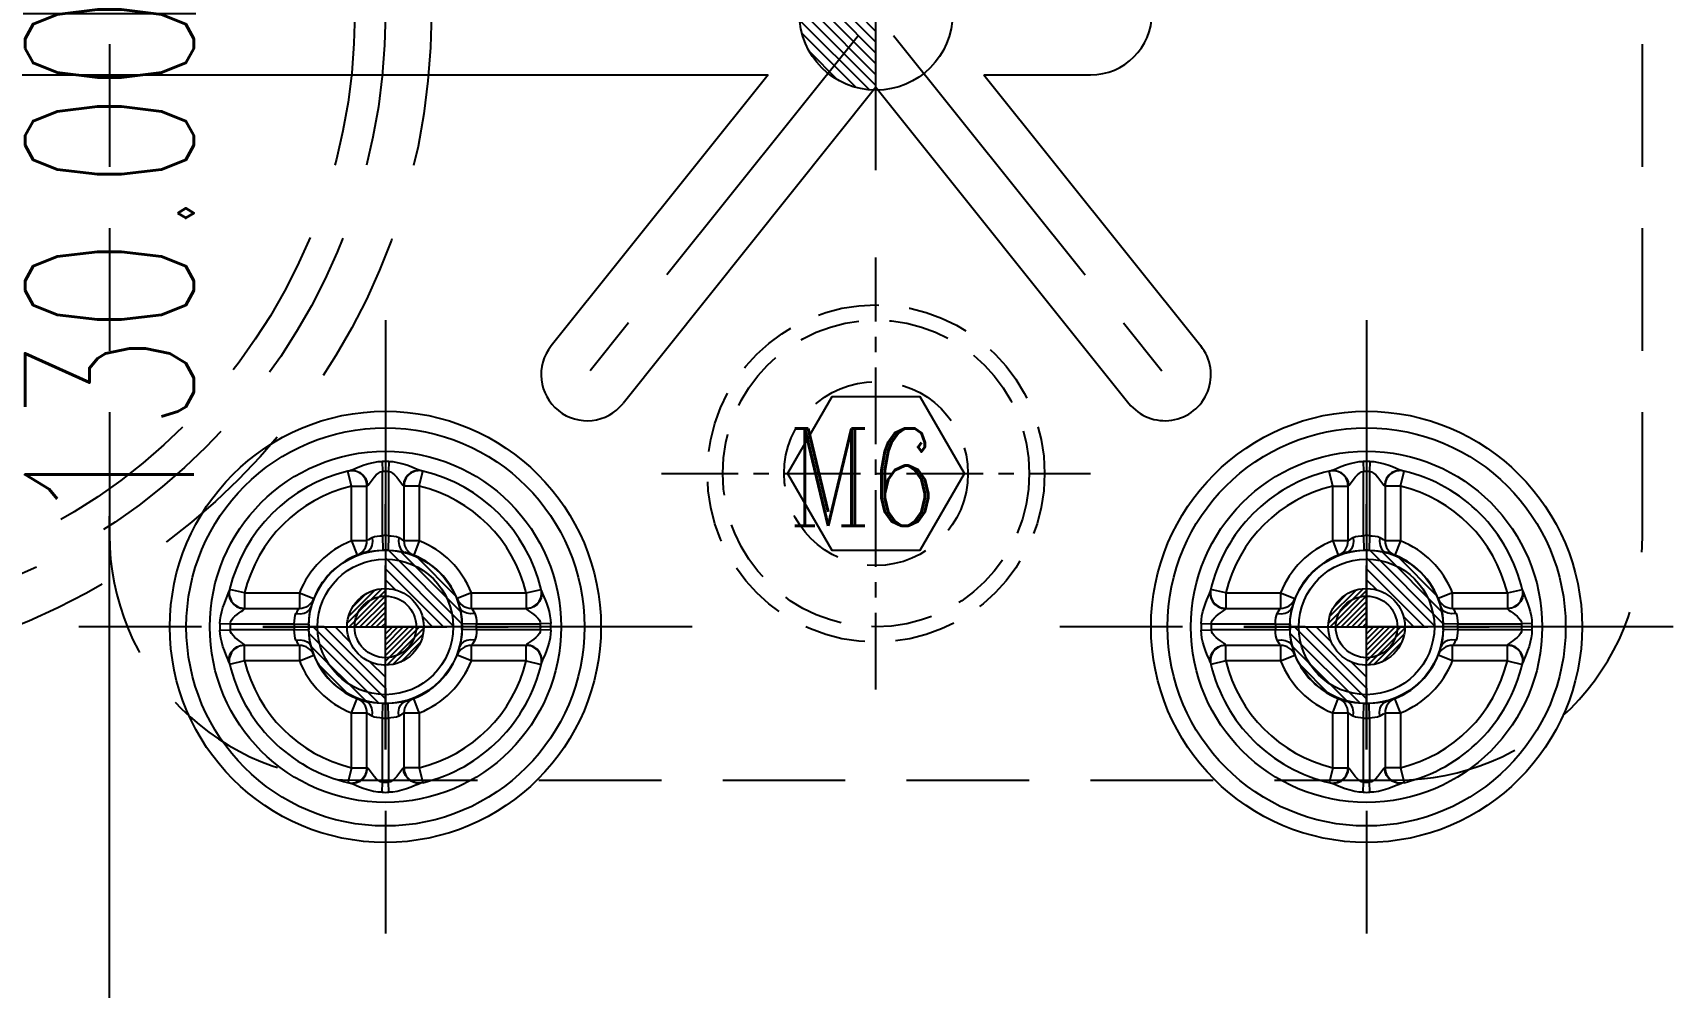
# Model space of a CAD drawing. Header units: millimetres. Extents: x 35888 to 37096, y -21952 to -21097.
# Drawn here: x 36504.4 to 36557.9, y -21449.6 to -21418.5 of the extents above; entities that cross this region are included whole.
import ezdxf

# ---------------------------------------------------------------- set-up
doc = ezdxf.new("R2010")
doc.units = ezdxf.units.MM
doc.header["$LTSCALE"] = 8
for name, pattern in [('CENTER', [2, 1.25, -0.25, 0.25, -0.25]), ('CENTER2', [1.125, 0.75, -0.125, 0.125, -0.125]), ('HIDDEN', [0.375, 0.25, -0.125])]:
    doc.linetypes.add(name, pattern=pattern)
doc.layers.get('DEFPOINTS').update_dxf_attribs({"color": 6})
for name, color, linetype in [('Cav-cor', 30, 'Continuous'), ('DEFAULT_1', 7, 'CENTER'), ('PIN', 5, 'Continuous'), ('Ru', 8, 'Continuous'), ('SCREW', 52, 'HIDDEN'), ('SP', 3, 'Continuous'), ('壓塊', 157, 'Continuous')]:
    doc.layers.add(name, color=color, linetype=linetype)
doc.layers.add('dim', color=3, linetype='Continuous', lineweight=15)
doc.styles.add('ROMANC', font='RomanC.ttf', dxfattribs={"width": 0.8, "height": 7})
doc.styles.get("Standard").update_dxf_attribs({"font": 'txt.shx', "width": 0.67, "bigfont": 'chineset.shx'})
doc.dimstyles.new('ISO-25', dxfattribs={"dimtxt": 5.5, "dimasz": 4, "dimexe": 0.3, "dimexo": 0.3, "dimtad": 0, "dimzin": 1, "dimdsep": 46, "dimtxsty": 'Standard', "dimcen": 0, "dimclrd": 3, "dimclre": 3, "dimclrt": 7, "dimazin": 0, "dimtfac": 1, "dimtofl": 0, "dimtmove": 0, "dimatfit": 0, "dimfxl": 0, "dimarcsym": 0})

# ---------------------------------------------------------------- blocks, each defined once
blk = doc.blocks.new('20140410.082121')
at = {"layer": 'SCREW', "color": 137, "linetype": 'CENTER', "ltscale": 0.25}
for p, q in [((0, -7.042), (0, 7.042)), ((-7, 0), (7, 0))]:
    blk.add_line(p, q, dxfattribs=at)
at = {"layer": 'SCREW', "color": 137, "linetype": 'Continuous'}
blk.add_lwpolyline([(-1.443, 2.5), (-2.887, 0), (-1.443, -2.5), (1.443, -2.5), (2.887, 0), (1.443, 2.5)], close=True, dxfattribs=at)
at = {"layer": 'SCREW', "color": 137}
for radius in [5.5, 5, 3]:
    blk.add_circle((0, 0), radius, dxfattribs=at)
at = {"layer": 'dim', "style": 'ROMANC', "width": 0.8}
blk.add_text('M6', height=3.1716, dxfattribs=at).set_placement((-2.868, -1.703))
blk = doc.blocks.new('20160827.105305')
at = {"color": 8, "linetype": 'HIDDEN', "ltscale": 2.5}
blk.add_circle((0, 0), 21.5, dxfattribs=at)
at = {"layer": 'SP', "linetype": 'CENTER'}
for p, q in [((0, -24), (0, 24)), ((-24, 0), (24, 0))]:
    blk.add_line(p, q, dxfattribs=at)
at = {"layer": 'SP', "linetype": 'HIDDEN', "ltscale": 2.5}
for radius in [20, 19]:
    blk.add_circle((0, 0), radius, dxfattribs=at)
at = {"layer": 'dim', "insert": (-5.289, -6.05), "char_height": 4.0633, "attachment_point": 5}
blk.add_mtext('Ø40', dxfattribs=at)
at = {"layer": 'SP'}
for s, p in [('S', (-6.081, 3.359)), ('P', (4.334, -7.124))]:
    blk.add_text(s, height=4.582, dxfattribs=at).set_placement(p)
blk = doc.blocks.new('*D29454')
at = {"layer": 'DEFPOINTS', "color": 0}
for p in [(36501.945, -21364.87), (36506.945, -21364.87), (36502.945, -21494.87)]:
    blk.add_point(p, dxfattribs=at)
at = {"layer": 'dim', "color": 3, "lineweight": -2}
for p, q in [((36502.245, -21364.87), (36507.245, -21364.87)), ((36506.945, -21368.87), (36506.945, -21417.653)), ((36506.945, -21490.87), (36506.945, -21434.257)), ((36503.245, -21494.87), (36507.245, -21494.87))]:
    blk.add_line(p, q, dxfattribs=at)
at = {"layer": 'dim', "color": 3}
for points in [[(36507.612, -21368.87), (36506.279, -21368.87), (36506.945, -21364.87)], [(36506.279, -21490.87), (36507.612, -21490.87), (36506.945, -21494.87)]]:
    blk.add_solid(points, dxfattribs=at)
at = {"layer": 'dim', "color": 7, "insert": (36506.945, -21425.955), "char_height": 5.5, "attachment_point": 5, "rotation": 90}
blk.add_mtext('130.00', dxfattribs=at)

msp = doc.modelspace()

# ---------------------------------------------------------------- hatches: boundary and pattern name
at = {"layer": 'PIN', "linetype": 'Continuous'}
h = msp.add_hatch(dxfattribs=at)
h.set_pattern_fill('ANSI31', color=256, scale=2, angle=90, style=0)
h.set_pattern_definition([(135, (36737.22736, -21432.1095), (-0.1767767, -0.1767767), [])])
h.paths.add_polyline_path([(36531.945, -21417.87), (36529.445, -21417.87, 0.414214), (36531.945, -21420.37)])
h.paths.add_polyline_path([(36531.945, -21415.37), (36531.945, -21417.87), (36534.445, -21417.87, 0.414214)])
h = msp.add_hatch(dxfattribs=at)
h.set_pattern_fill('ANSI31', color=31, scale=2, angle=90, style=0)
h.set_pattern_definition([(135, (36721.22736, -21452.1095), (-0.1767767, -0.1767767), [])])
h.paths.add_polyline_path([(36515.945, -21435.37, -0.414214), (36518.445, -21437.87), (36517.195, -21437.87, 0.414214), (36515.945, -21436.62)])
h.paths.add_polyline_path([(36514.695, -21437.87, 0.414214), (36515.945, -21439.12), (36515.945, -21440.37, -0.414214), (36513.445, -21437.87)])
h = msp.add_hatch(dxfattribs=at)
h.set_pattern_fill('ANSI31', color=31, scale=2, angle=90, style=0)
h.set_pattern_definition([(135, (36753.22736, -21452.1095), (-0.1767767, -0.1767767), [])])
h.paths.add_polyline_path([(36547.945, -21435.37, -0.414214), (36550.445, -21437.87), (36549.195, -21437.87, 0.414214), (36547.945, -21436.62)])
h.paths.add_polyline_path([(36546.695, -21437.87, 0.414214), (36547.945, -21439.12), (36547.945, -21440.37, -0.414214), (36545.445, -21437.87)])
h = msp.add_hatch(dxfattribs=at)
h.set_pattern_fill('ANSI31', color=31, angle=90, style=0)
h.set_pattern_definition([(45, (36310.66331, -21452.1095), (0.08838835, -0.08838835), [])])
h.paths.add_polyline_path([(36515.945, -21437.87), (36517.195, -21437.87, -0.414214), (36515.945, -21439.12)])
h.paths.add_polyline_path([(36515.945, -21436.62), (36515.945, -21437.87), (36514.695, -21437.87, -0.414214)])
h = msp.add_hatch(dxfattribs=at)
h.set_pattern_fill('ANSI31', color=31, angle=90, style=0)
h.set_pattern_definition([(45, (36342.66331, -21452.1095), (0.08838835, -0.08838835), [])])
h.paths.add_polyline_path([(36547.945, -21437.87), (36549.195, -21437.87, -0.414214), (36547.945, -21439.12)])
h.paths.add_polyline_path([(36547.945, -21436.62), (36547.945, -21437.87), (36546.695, -21437.87, -0.414214)])

# ---------------------------------------------------------------- linework, layer by layer
at = {"layer": 'Cav-cor', "color": 1}
for p, q in [((36515.838, -21432.475), (36515.845, -21432.807)), ((36516.052, -21432.475), (36516.046, -21432.807)), ((36547.838, -21432.475), (36547.845, -21432.807)), ((36548.052, -21432.475), (36548.046, -21432.807)), ((36514.84, -21433.277), (36514.722, -21432.789)), ((36515.341, -21433.143), (36515.358, -21433.27)), ((36515.845, -21434.897), (36515.845, -21432.807)), ((36516.046, -21432.807), (36516.046, -21434.897)), ((36516.55, -21433.143), (36516.532, -21433.27)), ((36517.051, -21433.277), (36517.168, -21432.789)), ((36546.84, -21433.277), (36546.722, -21432.789)), ((36547.341, -21433.143), (36547.358, -21433.27)), ((36547.845, -21434.897), (36547.845, -21432.807)), ((36548.046, -21432.807), (36548.046, -21434.897)), ((36548.55, -21433.143), (36548.532, -21433.27)), ((36549.051, -21433.277), (36549.168, -21432.789)), ((36514.84, -21433.277), (36515.342, -21433.277)), ((36514.84, -21435.065), (36514.84, -21433.278)), ((36515.342, -21435.065), (36515.342, -21433.277)), ((36517.051, -21433.277), (36516.548, -21433.277)), ((36516.548, -21433.277), (36516.548, -21435.065)), ((36517.051, -21433.278), (36517.051, -21435.065)), ((36546.84, -21433.277), (36547.342, -21433.277)), ((36546.84, -21435.065), (36546.84, -21433.278)), ((36547.342, -21435.065), (36547.342, -21433.277)), ((36549.051, -21433.277), (36548.548, -21433.277)), ((36548.548, -21433.277), (36548.548, -21435.065)), ((36549.051, -21433.278), (36549.051, -21435.065)), ((36515.342, -21435.065), (36514.84, -21435.065)), ((36514.84, -21435.065), (36515.024, -21435.532)), ((36515.845, -21434.897), (36515.861, -21435.374)), ((36516.046, -21434.897), (36516.03, -21435.374)), ((36517.051, -21435.065), (36516.548, -21435.065)), ((36517.051, -21435.065), (36516.867, -21435.532)), ((36547.342, -21435.065), (36546.84, -21435.065)), ((36546.84, -21435.065), (36547.024, -21435.532)), ((36547.845, -21434.897), (36547.861, -21435.374)), ((36548.046, -21434.897), (36548.03, -21435.374)), ((36549.051, -21435.065), (36548.548, -21435.065)), ((36549.051, -21435.065), (36548.867, -21435.532)), ((36515.39, -21435.398), (36515.308, -21435.44)), ((36515.571, -21435.394), (36515.726, -21435.38)), ((36515.726, -21435.38), (36515.861, -21435.374)), ((36516.469, -21435.415), (36516.529, -21435.427)), ((36516.501, -21435.398), (36516.583, -21435.44)), ((36516.529, -21435.427), (36516.583, -21435.44)), ((36547.39, -21435.398), (36547.308, -21435.44)), ((36547.571, -21435.394), (36547.726, -21435.38)), ((36547.726, -21435.38), (36547.861, -21435.374)), ((36548.469, -21435.415), (36548.529, -21435.427)), ((36548.501, -21435.398), (36548.583, -21435.44)), ((36548.529, -21435.427), (36548.583, -21435.44)), ((36511.353, -21436.764), (36510.864, -21436.647)), ((36511.353, -21436.764), (36513.14, -21436.764)), ((36511.353, -21436.764), (36511.353, -21437.267)), ((36513.14, -21436.764), (36513.608, -21436.949)), ((36513.14, -21436.764), (36513.14, -21437.267)), ((36518.75, -21436.764), (36518.283, -21436.949)), ((36518.75, -21436.764), (36520.538, -21436.764)), ((36518.75, -21437.267), (36518.75, -21436.764)), ((36520.538, -21436.764), (36521.026, -21436.647)), ((36520.538, -21436.764), (36520.538, -21437.267)), ((36543.353, -21436.764), (36542.864, -21436.647)), ((36543.353, -21436.764), (36545.14, -21436.764)), ((36543.353, -21436.764), (36543.353, -21437.267)), ((36545.14, -21436.764), (36545.608, -21436.949)), ((36545.14, -21436.764), (36545.14, -21437.267)), ((36550.75, -21436.764), (36550.283, -21436.949)), ((36550.75, -21436.764), (36552.538, -21436.764)), ((36550.75, -21437.267), (36550.75, -21436.764)), ((36552.538, -21436.764), (36553.026, -21436.647)), ((36552.538, -21436.764), (36552.538, -21437.267)), ((36511.218, -21437.265), (36511.345, -21437.283)), ((36511.353, -21437.267), (36513.14, -21437.267)), ((36513.473, -21437.314), (36513.515, -21437.232)), ((36513.492, -21437.34), (36513.503, -21437.283)), ((36513.503, -21437.283), (36513.515, -21437.232)), ((36518.417, -21437.314), (36518.376, -21437.232)), ((36518.376, -21437.232), (36518.388, -21437.283)), ((36518.388, -21437.283), (36518.399, -21437.34)), ((36518.75, -21437.267), (36520.538, -21437.267)), ((36520.672, -21437.265), (36520.545, -21437.283)), ((36543.218, -21437.265), (36543.345, -21437.283)), ((36543.353, -21437.267), (36545.14, -21437.267)), ((36545.473, -21437.314), (36545.515, -21437.232)), ((36545.492, -21437.34), (36545.503, -21437.283)), ((36545.503, -21437.283), (36545.515, -21437.232)), ((36550.417, -21437.314), (36550.376, -21437.232)), ((36550.376, -21437.232), (36550.388, -21437.283)), ((36550.388, -21437.283), (36550.399, -21437.34)), ((36550.75, -21437.267), (36552.538, -21437.267)), ((36552.672, -21437.265), (36552.545, -21437.283)), ((36510.55, -21437.763), (36510.883, -21437.769)), ((36510.55, -21437.977), (36510.883, -21437.97)), ((36510.883, -21437.769), (36512.972, -21437.769)), ((36512.972, -21437.97), (36510.883, -21437.97)), ((36512.972, -21437.769), (36513.449, -21437.785)), ((36512.972, -21437.97), (36513.449, -21437.954)), ((36513.458, -21438.118), (36513.449, -21437.954)), ((36518.433, -21437.622), (36518.441, -21437.785)), ((36518.918, -21437.769), (36518.441, -21437.785)), ((36518.918, -21437.97), (36518.441, -21437.954)), ((36518.918, -21437.769), (36521.008, -21437.769)), ((36521.008, -21437.97), (36518.918, -21437.97)), ((36521.34, -21437.763), (36521.008, -21437.769)), ((36521.34, -21437.977), (36521.008, -21437.97)), ((36542.55, -21437.763), (36542.883, -21437.769)), ((36542.55, -21437.977), (36542.883, -21437.97)), ((36542.883, -21437.769), (36544.972, -21437.769)), ((36544.972, -21437.97), (36542.883, -21437.97)), ((36544.972, -21437.769), (36545.449, -21437.785)), ((36544.972, -21437.97), (36545.449, -21437.954)), ((36545.458, -21438.118), (36545.449, -21437.954)), ((36550.433, -21437.622), (36550.441, -21437.785)), ((36550.918, -21437.769), (36550.441, -21437.785)), ((36550.918, -21437.97), (36550.441, -21437.954)), ((36550.918, -21437.769), (36553.008, -21437.769)), ((36553.008, -21437.97), (36550.918, -21437.97)), ((36553.34, -21437.763), (36553.008, -21437.769)), ((36553.34, -21437.977), (36553.008, -21437.97)), ((36511.218, -21438.475), (36511.345, -21438.457)), ((36513.14, -21438.473), (36511.353, -21438.473)), ((36511.353, -21438.975), (36511.353, -21438.473)), ((36513.14, -21438.473), (36513.14, -21438.975)), ((36513.473, -21438.425), (36513.515, -21438.507)), ((36513.503, -21438.456), (36513.492, -21438.4)), ((36513.515, -21438.507), (36513.503, -21438.456)), ((36518.417, -21438.425), (36518.376, -21438.507)), ((36518.388, -21438.456), (36518.376, -21438.507)), ((36518.399, -21438.4), (36518.388, -21438.456)), ((36520.538, -21438.473), (36518.75, -21438.473)), ((36518.75, -21438.975), (36518.75, -21438.473)), ((36520.538, -21438.975), (36520.538, -21438.473)), ((36520.672, -21438.475), (36520.545, -21438.457)), ((36543.218, -21438.475), (36543.345, -21438.457)), ((36545.14, -21438.473), (36543.353, -21438.473)), ((36543.353, -21438.975), (36543.353, -21438.473)), ((36545.14, -21438.473), (36545.14, -21438.975)), ((36545.473, -21438.425), (36545.515, -21438.507)), ((36545.503, -21438.456), (36545.492, -21438.4)), ((36545.515, -21438.507), (36545.503, -21438.456)), ((36550.417, -21438.425), (36550.376, -21438.507)), ((36550.388, -21438.456), (36550.376, -21438.507)), ((36550.399, -21438.4), (36550.388, -21438.456)), ((36552.538, -21438.473), (36550.75, -21438.473)), ((36550.75, -21438.975), (36550.75, -21438.473)), ((36552.538, -21438.975), (36552.538, -21438.473)), ((36552.672, -21438.475), (36552.545, -21438.457)), ((36511.353, -21438.975), (36510.864, -21439.093)), ((36513.14, -21438.975), (36511.353, -21438.975)), ((36513.14, -21438.975), (36513.608, -21438.791)), ((36518.75, -21438.975), (36518.283, -21438.791)), ((36520.538, -21438.975), (36518.75, -21438.975)), ((36520.538, -21438.975), (36521.026, -21439.093)), ((36543.353, -21438.975), (36542.864, -21439.093)), ((36545.14, -21438.975), (36543.353, -21438.975)), ((36545.14, -21438.975), (36545.608, -21438.791)), ((36550.75, -21438.975), (36550.283, -21438.791)), ((36552.538, -21438.975), (36550.75, -21438.975)), ((36552.538, -21438.975), (36553.026, -21439.093)), ((36514.84, -21440.675), (36515.024, -21440.207)), ((36515.362, -21440.313), (36515.308, -21440.3)), ((36515.39, -21440.342), (36515.308, -21440.3)), ((36515.422, -21440.325), (36515.362, -21440.313)), ((36515.845, -21440.843), (36515.861, -21440.366)), ((36516.165, -21440.359), (36516.03, -21440.366)), ((36516.046, -21440.843), (36516.03, -21440.366)), ((36516.319, -21440.346), (36516.165, -21440.359)), ((36516.501, -21440.342), (36516.583, -21440.3)), ((36517.051, -21440.675), (36516.867, -21440.207)), ((36546.84, -21440.675), (36547.024, -21440.207)), ((36547.362, -21440.313), (36547.308, -21440.3)), ((36547.39, -21440.342), (36547.308, -21440.3)), ((36547.422, -21440.325), (36547.362, -21440.313)), ((36547.845, -21440.843), (36547.861, -21440.366)), ((36548.165, -21440.359), (36548.03, -21440.366)), ((36548.046, -21440.843), (36548.03, -21440.366)), ((36548.319, -21440.346), (36548.165, -21440.359)), ((36548.501, -21440.342), (36548.583, -21440.3)), ((36549.051, -21440.675), (36548.867, -21440.207)), ((36514.84, -21440.675), (36515.342, -21440.675)), ((36514.84, -21442.462), (36514.84, -21440.675)), ((36515.342, -21442.462), (36515.342, -21440.675)), ((36515.845, -21442.933), (36515.845, -21440.843)), ((36516.046, -21440.843), (36516.046, -21442.933)), ((36516.548, -21440.675), (36517.051, -21440.675)), ((36516.548, -21440.675), (36516.548, -21442.462)), ((36517.051, -21440.675), (36517.051, -21442.462)), ((36546.84, -21440.675), (36547.342, -21440.675)), ((36546.84, -21442.462), (36546.84, -21440.675)), ((36547.342, -21442.462), (36547.342, -21440.675)), ((36547.845, -21442.933), (36547.845, -21440.843)), ((36548.046, -21440.843), (36548.046, -21442.933)), ((36548.548, -21440.675), (36549.051, -21440.675)), ((36548.548, -21440.675), (36548.548, -21442.462)), ((36549.051, -21440.675), (36549.051, -21442.462)), ((36514.84, -21442.462), (36514.722, -21442.951)), ((36514.84, -21442.462), (36515.342, -21442.462)), ((36515.341, -21442.597), (36515.358, -21442.47)), ((36516.55, -21442.597), (36516.532, -21442.47)), ((36517.051, -21442.462), (36516.548, -21442.462)), ((36517.051, -21442.462), (36517.168, -21442.951)), ((36546.84, -21442.462), (36546.722, -21442.951)), ((36546.84, -21442.462), (36547.342, -21442.462)), ((36547.341, -21442.597), (36547.358, -21442.47)), ((36548.55, -21442.597), (36548.532, -21442.47)), ((36549.051, -21442.462), (36548.548, -21442.462)), ((36549.051, -21442.462), (36549.168, -21442.951)), ((36515.838, -21443.265), (36515.845, -21442.933)), ((36516.052, -21443.265), (36516.046, -21442.933)), ((36547.838, -21443.265), (36547.845, -21442.933)), ((36548.052, -21443.265), (36548.046, -21442.933))]:
    msp.add_line(p, q, dxfattribs=at)
for points in [[(36514.758, -21432.781), (36514.808, -21432.764), (36514.884, -21432.735), (36514.984, -21432.694), (36515.108, -21432.644), (36515.253, -21432.591), (36515.407, -21432.543), (36515.56, -21432.506), (36515.704, -21432.483), (36515.838, -21432.475)], [(36516.052, -21432.475), (36516.185, -21432.483), (36516.33, -21432.506), (36516.483, -21432.542), (36516.639, -21432.591), (36516.786, -21432.645), (36516.91, -21432.695), (36517.009, -21432.735), (36517.083, -21432.765), (36517.133, -21432.781)], [(36546.758, -21432.781), (36546.808, -21432.764), (36546.884, -21432.735), (36546.984, -21432.694), (36547.108, -21432.644), (36547.253, -21432.591), (36547.407, -21432.543), (36547.56, -21432.506), (36547.704, -21432.483), (36547.838, -21432.475)], [(36548.052, -21432.475), (36548.185, -21432.483), (36548.33, -21432.506), (36548.483, -21432.542), (36548.639, -21432.591), (36548.786, -21432.645), (36548.91, -21432.695), (36549.009, -21432.735), (36549.083, -21432.765), (36549.133, -21432.781)], [(36514.758, -21432.781), (36514.881, -21432.769), (36515.004, -21432.789), (36515.118, -21432.841), (36515.217, -21432.921)], [(36515.217, -21432.921), (36515.292, -21433.024), (36515.341, -21433.143)], [(36515.413, -21433.21), (36515.511, -21433.075), (36515.575, -21432.992), (36515.645, -21432.915), (36515.715, -21432.856), (36515.782, -21432.82), (36515.845, -21432.807)], [(36516.046, -21432.807), (36516.108, -21432.82), (36516.175, -21432.855), (36516.246, -21432.915), (36516.316, -21432.992), (36516.381, -21433.077), (36516.478, -21433.211)], [(36516.674, -21432.921), (36516.598, -21433.024), (36516.55, -21433.143)], [(36517.133, -21432.781), (36517.01, -21432.769), (36516.887, -21432.789), (36516.772, -21432.841), (36516.674, -21432.921)], [(36546.758, -21432.781), (36546.881, -21432.769), (36547.004, -21432.789), (36547.118, -21432.841), (36547.217, -21432.921)], [(36547.217, -21432.921), (36547.292, -21433.024), (36547.341, -21433.143)], [(36547.413, -21433.21), (36547.511, -21433.075), (36547.575, -21432.992), (36547.645, -21432.915), (36547.715, -21432.856), (36547.782, -21432.82), (36547.845, -21432.807)], [(36548.046, -21432.807), (36548.108, -21432.82), (36548.175, -21432.855), (36548.246, -21432.915), (36548.316, -21432.992), (36548.381, -21433.077), (36548.478, -21433.211)], [(36548.674, -21432.921), (36548.598, -21433.024), (36548.55, -21433.143)], [(36549.133, -21432.781), (36549.01, -21432.769), (36548.887, -21432.789), (36548.772, -21432.841), (36548.674, -21432.921)], [(36515.358, -21433.27), (36515.381, -21433.251), (36515.413, -21433.21)], [(36516.478, -21433.211), (36516.51, -21433.251), (36516.532, -21433.27)], [(36547.358, -21433.27), (36547.381, -21433.251), (36547.413, -21433.21)], [(36548.478, -21433.211), (36548.51, -21433.251), (36548.532, -21433.27)], [(36515.369, -21435.044), (36515.405, -21435.019), (36515.454, -21434.987), (36515.512, -21434.954)], [(36515.512, -21434.954), (36515.52, -21435.09), (36515.5, -21435.216), (36515.456, -21435.321), (36515.39, -21435.398)], [(36515.512, -21434.954), (36515.584, -21434.927), (36515.671, -21434.911)], [(36515.671, -21434.911), (36515.764, -21434.902), (36515.845, -21434.897)], [(36516.046, -21434.897), (36516.131, -21434.903), (36516.224, -21434.912), (36516.309, -21434.927), (36516.378, -21434.954)], [(36516.378, -21434.954), (36516.371, -21435.09), (36516.39, -21435.216), (36516.435, -21435.321), (36516.501, -21435.398)], [(36516.378, -21434.954), (36516.437, -21434.987), (36516.486, -21435.019), (36516.522, -21435.044), (36516.542, -21435.06), (36516.548, -21435.065)], [(36547.369, -21435.044), (36547.405, -21435.019), (36547.454, -21434.987), (36547.512, -21434.954)], [(36547.512, -21434.954), (36547.52, -21435.09), (36547.5, -21435.216), (36547.456, -21435.321), (36547.39, -21435.398)], [(36547.512, -21434.954), (36547.584, -21434.927), (36547.671, -21434.911)], [(36547.671, -21434.911), (36547.764, -21434.902), (36547.845, -21434.897)], [(36548.046, -21434.897), (36548.131, -21434.903), (36548.224, -21434.912), (36548.309, -21434.927), (36548.378, -21434.954)], [(36548.378, -21434.954), (36548.371, -21435.09), (36548.39, -21435.216), (36548.435, -21435.321), (36548.501, -21435.398)], [(36548.378, -21434.954), (36548.437, -21434.987), (36548.486, -21435.019), (36548.522, -21435.044), (36548.542, -21435.06), (36548.548, -21435.065)], [(36515.308, -21435.44), (36515.427, -21435.414), (36515.571, -21435.394)], [(36516.03, -21435.374), (36516.172, -21435.381), (36516.328, -21435.395), (36516.469, -21435.415)], [(36547.308, -21435.44), (36547.427, -21435.414), (36547.571, -21435.394)], [(36548.03, -21435.374), (36548.172, -21435.381), (36548.328, -21435.395), (36548.469, -21435.415)], [(36510.738, -21436.984), (36510.817, -21436.792), (36510.842, -21436.727), (36510.856, -21436.682)], [(36510.856, -21436.682), (36510.844, -21436.806), (36510.865, -21436.928), (36510.917, -21437.043), (36510.997, -21437.141)], [(36521.035, -21436.682), (36521.047, -21436.806), (36521.026, -21436.928), (36520.974, -21437.043), (36520.894, -21437.141)], [(36521.035, -21436.682), (36521.049, -21436.727), (36521.074, -21436.792)], [(36521.074, -21436.792), (36521.152, -21436.984), (36521.198, -21437.102), (36521.242, -21437.231), (36521.282, -21437.367), (36521.313, -21437.506), (36521.333, -21437.64), (36521.34, -21437.763)], [(36542.738, -21436.984), (36542.817, -21436.792), (36542.842, -21436.727), (36542.856, -21436.682)], [(36542.856, -21436.682), (36542.844, -21436.806), (36542.865, -21436.928), (36542.917, -21437.043), (36542.997, -21437.141)], [(36553.035, -21436.682), (36553.047, -21436.806), (36553.026, -21436.928), (36552.974, -21437.043), (36552.894, -21437.141)], [(36553.035, -21436.682), (36553.049, -21436.727), (36553.074, -21436.792)], [(36553.074, -21436.792), (36553.152, -21436.984), (36553.198, -21437.102), (36553.242, -21437.231), (36553.282, -21437.367), (36553.313, -21437.506), (36553.333, -21437.64), (36553.34, -21437.763)], [(36510.55, -21437.763), (36510.558, -21437.642), (36510.576, -21437.51), (36510.607, -21437.372), (36510.647, -21437.234), (36510.692, -21437.104), (36510.738, -21436.984)], [(36510.883, -21437.769), (36510.893, -21437.713), (36510.923, -21437.651), (36510.973, -21437.588), (36511.037, -21437.525), (36511.108, -21437.467), (36511.179, -21437.414), (36511.243, -21437.368), (36511.294, -21437.331), (36511.329, -21437.302), (36511.345, -21437.283)], [(36510.997, -21437.141), (36511.1, -21437.217), (36511.218, -21437.265)], [(36512.972, -21437.769), (36512.979, -21437.671), (36512.989, -21437.58), (36513.004, -21437.502), (36513.029, -21437.437)], [(36513.029, -21437.437), (36513.062, -21437.379), (36513.094, -21437.33), (36513.119, -21437.294), (36513.135, -21437.273), (36513.14, -21437.267)], [(36513.029, -21437.437), (36513.166, -21437.444), (36513.291, -21437.425), (36513.397, -21437.38), (36513.473, -21437.314)], [(36513.449, -21437.785), (36513.458, -21437.622), (36513.472, -21437.47), (36513.492, -21437.34)], [(36518.399, -21437.34), (36518.418, -21437.47), (36518.433, -21437.622)], [(36518.862, -21437.437), (36518.725, -21437.444), (36518.599, -21437.425), (36518.494, -21437.38), (36518.417, -21437.314)], [(36518.771, -21437.294), (36518.797, -21437.33), (36518.829, -21437.379), (36518.862, -21437.437)], [(36518.862, -21437.437), (36518.887, -21437.502), (36518.902, -21437.58)], [(36520.545, -21437.283), (36520.562, -21437.303), (36520.596, -21437.331), (36520.648, -21437.368), (36520.711, -21437.414), (36520.782, -21437.466), (36520.852, -21437.524), (36520.916, -21437.585), (36520.966, -21437.649), (36520.997, -21437.712), (36521.008, -21437.769)], [(36520.894, -21437.141), (36520.791, -21437.217), (36520.672, -21437.265)], [(36542.55, -21437.763), (36542.558, -21437.642), (36542.576, -21437.51), (36542.607, -21437.372), (36542.647, -21437.234), (36542.692, -21437.104), (36542.738, -21436.984)], [(36542.883, -21437.769), (36542.893, -21437.713), (36542.923, -21437.651), (36542.973, -21437.588), (36543.037, -21437.525), (36543.108, -21437.467), (36543.179, -21437.414), (36543.243, -21437.368), (36543.294, -21437.331), (36543.329, -21437.302), (36543.345, -21437.283)], [(36542.997, -21437.141), (36543.1, -21437.217), (36543.218, -21437.265)], [(36544.972, -21437.769), (36544.979, -21437.671), (36544.989, -21437.58), (36545.004, -21437.502), (36545.029, -21437.437)], [(36545.029, -21437.437), (36545.062, -21437.379), (36545.094, -21437.33), (36545.119, -21437.294), (36545.135, -21437.273), (36545.14, -21437.267)], [(36545.029, -21437.437), (36545.166, -21437.444), (36545.291, -21437.425), (36545.397, -21437.38), (36545.473, -21437.314)], [(36545.449, -21437.785), (36545.458, -21437.622), (36545.472, -21437.47), (36545.492, -21437.34)], [(36550.399, -21437.34), (36550.418, -21437.47), (36550.433, -21437.622)], [(36550.862, -21437.437), (36550.725, -21437.444), (36550.599, -21437.425), (36550.494, -21437.38), (36550.417, -21437.314)], [(36550.771, -21437.294), (36550.797, -21437.33), (36550.829, -21437.379), (36550.862, -21437.437)], [(36550.862, -21437.437), (36550.887, -21437.502), (36550.902, -21437.58)], [(36552.545, -21437.283), (36552.562, -21437.303), (36552.596, -21437.331), (36552.648, -21437.368), (36552.711, -21437.414), (36552.782, -21437.466), (36552.852, -21437.524), (36552.916, -21437.585), (36552.966, -21437.649), (36552.997, -21437.712), (36553.008, -21437.769)], [(36552.894, -21437.141), (36552.791, -21437.217), (36552.672, -21437.265)], [(36510.817, -21438.947), (36510.739, -21438.756), (36510.693, -21438.637), (36510.648, -21438.508), (36510.609, -21438.373), (36510.577, -21438.234), (36510.558, -21438.099), (36510.55, -21437.977)], [(36511.345, -21438.457), (36511.329, -21438.437), (36511.294, -21438.409), (36511.243, -21438.371), (36511.179, -21438.326), (36511.109, -21438.273), (36511.039, -21438.216), (36510.975, -21438.154), (36510.925, -21438.09), (36510.894, -21438.028), (36510.883, -21437.97)], [(36512.989, -21438.16), (36512.979, -21438.068), (36512.972, -21437.97)], [(36518.441, -21437.954), (36518.433, -21438.118), (36518.418, -21438.27), (36518.399, -21438.4)], [(36518.918, -21437.97), (36518.911, -21438.068), (36518.902, -21438.16), (36518.887, -21438.238), (36518.862, -21438.303)], [(36518.902, -21437.58), (36518.911, -21437.671), (36518.918, -21437.769)], [(36521.008, -21437.97), (36520.997, -21438.027), (36520.967, -21438.088), (36520.918, -21438.152), (36520.853, -21438.214), (36520.782, -21438.273), (36520.712, -21438.325), (36520.647, -21438.371), (36520.596, -21438.409), (36520.562, -21438.437), (36520.545, -21438.457)], [(36521.34, -21437.977), (36521.333, -21438.098), (36521.314, -21438.229), (36521.283, -21438.368), (36521.243, -21438.505), (36521.198, -21438.636), (36521.152, -21438.756)], [(36542.817, -21438.947), (36542.739, -21438.756), (36542.693, -21438.637), (36542.648, -21438.508), (36542.609, -21438.373), (36542.577, -21438.234), (36542.558, -21438.099), (36542.55, -21437.977)], [(36543.345, -21438.457), (36543.329, -21438.437), (36543.294, -21438.409), (36543.243, -21438.371), (36543.179, -21438.326), (36543.109, -21438.273), (36543.039, -21438.216), (36542.975, -21438.154), (36542.925, -21438.09), (36542.894, -21438.028), (36542.883, -21437.97)], [(36544.989, -21438.16), (36544.979, -21438.068), (36544.972, -21437.97)], [(36550.441, -21437.954), (36550.433, -21438.118), (36550.418, -21438.27), (36550.399, -21438.4)], [(36550.918, -21437.97), (36550.911, -21438.068), (36550.902, -21438.16), (36550.887, -21438.238), (36550.862, -21438.303)], [(36550.902, -21437.58), (36550.911, -21437.671), (36550.918, -21437.769)], [(36553.008, -21437.97), (36552.997, -21438.027), (36552.967, -21438.088), (36552.918, -21438.152), (36552.853, -21438.214), (36552.782, -21438.273), (36552.712, -21438.325), (36552.647, -21438.371), (36552.596, -21438.409), (36552.562, -21438.437), (36552.545, -21438.457)], [(36553.34, -21437.977), (36553.333, -21438.098), (36553.314, -21438.229), (36553.283, -21438.368), (36553.243, -21438.505), (36553.198, -21438.636), (36553.152, -21438.756)], [(36510.997, -21438.599), (36511.1, -21438.523), (36511.218, -21438.475)], [(36513.029, -21438.303), (36513.004, -21438.238), (36512.989, -21438.16)], [(36513.029, -21438.303), (36513.166, -21438.295), (36513.291, -21438.315), (36513.397, -21438.359), (36513.473, -21438.425)], [(36513.119, -21438.445), (36513.094, -21438.409), (36513.062, -21438.361), (36513.029, -21438.303)], [(36513.492, -21438.4), (36513.472, -21438.27), (36513.458, -21438.118)], [(36518.862, -21438.303), (36518.725, -21438.295), (36518.599, -21438.315), (36518.494, -21438.359), (36518.417, -21438.425)], [(36518.862, -21438.303), (36518.829, -21438.361), (36518.797, -21438.409), (36518.771, -21438.445), (36518.755, -21438.466), (36518.75, -21438.473)], [(36520.894, -21438.599), (36520.791, -21438.523), (36520.672, -21438.475)], [(36542.997, -21438.599), (36543.1, -21438.523), (36543.218, -21438.475)], [(36545.029, -21438.303), (36545.004, -21438.238), (36544.989, -21438.16)], [(36545.029, -21438.303), (36545.166, -21438.295), (36545.291, -21438.315), (36545.397, -21438.359), (36545.473, -21438.425)], [(36545.119, -21438.445), (36545.094, -21438.409), (36545.062, -21438.361), (36545.029, -21438.303)], [(36545.492, -21438.4), (36545.472, -21438.27), (36545.458, -21438.118)], [(36550.862, -21438.303), (36550.725, -21438.295), (36550.599, -21438.315), (36550.494, -21438.359), (36550.417, -21438.425)], [(36550.862, -21438.303), (36550.829, -21438.361), (36550.797, -21438.409), (36550.771, -21438.445), (36550.755, -21438.466), (36550.75, -21438.473)], [(36552.894, -21438.599), (36552.791, -21438.523), (36552.672, -21438.475)], [(36510.856, -21439.058), (36510.842, -21439.013), (36510.817, -21438.947)], [(36510.856, -21439.058), (36510.844, -21438.934), (36510.865, -21438.811), (36510.917, -21438.697), (36510.997, -21438.599)], [(36521.035, -21439.058), (36521.047, -21438.934), (36521.026, -21438.811), (36520.974, -21438.697), (36520.894, -21438.599)], [(36521.152, -21438.756), (36521.074, -21438.948), (36521.049, -21439.013), (36521.035, -21439.058)], [(36542.856, -21439.058), (36542.842, -21439.013), (36542.817, -21438.947)], [(36542.856, -21439.058), (36542.844, -21438.934), (36542.865, -21438.811), (36542.917, -21438.697), (36542.997, -21438.599)], [(36553.035, -21439.058), (36553.047, -21438.934), (36553.026, -21438.811), (36552.974, -21438.697), (36552.894, -21438.599)], [(36553.152, -21438.756), (36553.074, -21438.948), (36553.049, -21439.013), (36553.035, -21439.058)], [(36515.512, -21440.786), (36515.52, -21440.65), (36515.5, -21440.524), (36515.456, -21440.418), (36515.39, -21440.342)], [(36515.861, -21440.366), (36515.719, -21440.359), (36515.563, -21440.345), (36515.422, -21440.325)], [(36516.583, -21440.3), (36516.464, -21440.326), (36516.319, -21440.346)], [(36516.378, -21440.786), (36516.371, -21440.65), (36516.39, -21440.524), (36516.435, -21440.418), (36516.501, -21440.342)], [(36547.512, -21440.786), (36547.52, -21440.65), (36547.5, -21440.524), (36547.456, -21440.418), (36547.39, -21440.342)], [(36547.861, -21440.366), (36547.719, -21440.359), (36547.563, -21440.345), (36547.422, -21440.325)], [(36548.583, -21440.3), (36548.464, -21440.326), (36548.319, -21440.346)], [(36548.378, -21440.786), (36548.371, -21440.65), (36548.39, -21440.524), (36548.435, -21440.418), (36548.501, -21440.342)], [(36515.512, -21440.786), (36515.454, -21440.753), (36515.405, -21440.721), (36515.369, -21440.695), (36515.349, -21440.68), (36515.342, -21440.675)], [(36515.845, -21440.843), (36515.76, -21440.837), (36515.666, -21440.828), (36515.581, -21440.812), (36515.512, -21440.786)], [(36516.219, -21440.829), (36516.127, -21440.837), (36516.046, -21440.843)], [(36516.378, -21440.786), (36516.306, -21440.813), (36516.219, -21440.829)], [(36516.522, -21440.695), (36516.486, -21440.721), (36516.437, -21440.753), (36516.378, -21440.786)], [(36547.512, -21440.786), (36547.454, -21440.753), (36547.405, -21440.721), (36547.369, -21440.695), (36547.349, -21440.68), (36547.342, -21440.675)], [(36547.845, -21440.843), (36547.76, -21440.837), (36547.666, -21440.828), (36547.581, -21440.812), (36547.512, -21440.786)], [(36548.219, -21440.829), (36548.127, -21440.837), (36548.046, -21440.843)], [(36548.378, -21440.786), (36548.306, -21440.813), (36548.219, -21440.829)], [(36548.522, -21440.695), (36548.486, -21440.721), (36548.437, -21440.753), (36548.378, -21440.786)], [(36515.217, -21442.818), (36515.292, -21442.716), (36515.341, -21442.597)], [(36515.413, -21442.529), (36515.38, -21442.489), (36515.358, -21442.47)], [(36515.845, -21442.933), (36515.783, -21442.92), (36515.715, -21442.884), (36515.645, -21442.825), (36515.575, -21442.747), (36515.509, -21442.663), (36515.413, -21442.529)], [(36516.477, -21442.53), (36516.38, -21442.665), (36516.315, -21442.748), (36516.246, -21442.825), (36516.176, -21442.884), (36516.109, -21442.92), (36516.046, -21442.933)], [(36516.532, -21442.47), (36516.51, -21442.489), (36516.477, -21442.53)], [(36516.674, -21442.818), (36516.598, -21442.716), (36516.55, -21442.597)], [(36547.217, -21442.818), (36547.292, -21442.716), (36547.341, -21442.597)], [(36547.413, -21442.529), (36547.38, -21442.489), (36547.358, -21442.47)], [(36547.845, -21442.933), (36547.783, -21442.92), (36547.715, -21442.884), (36547.645, -21442.825), (36547.575, -21442.747), (36547.509, -21442.663), (36547.413, -21442.529)], [(36548.477, -21442.53), (36548.38, -21442.665), (36548.315, -21442.748), (36548.246, -21442.825), (36548.176, -21442.884), (36548.109, -21442.92), (36548.046, -21442.933)], [(36548.532, -21442.47), (36548.51, -21442.489), (36548.477, -21442.53)], [(36548.674, -21442.818), (36548.598, -21442.716), (36548.55, -21442.597)], [(36514.758, -21442.959), (36514.881, -21442.971), (36515.004, -21442.95), (36515.118, -21442.898), (36515.217, -21442.818)], [(36515.838, -21443.265), (36515.706, -21443.256), (36515.561, -21443.234), (36515.408, -21443.197), (36515.252, -21443.148), (36515.104, -21443.094), (36514.98, -21443.045), (36514.882, -21443.004), (36514.807, -21442.975), (36514.758, -21442.959)], [(36517.133, -21442.959), (36517.083, -21442.975), (36517.007, -21443.005), (36516.907, -21443.046), (36516.783, -21443.096), (36516.638, -21443.149), (36516.483, -21443.197), (36516.331, -21443.234), (36516.187, -21443.256), (36516.052, -21443.265)], [(36517.133, -21442.959), (36517.01, -21442.971), (36516.887, -21442.95), (36516.772, -21442.898), (36516.674, -21442.818)], [(36546.758, -21442.959), (36546.881, -21442.971), (36547.004, -21442.95), (36547.118, -21442.898), (36547.217, -21442.818)], [(36547.838, -21443.265), (36547.706, -21443.256), (36547.561, -21443.234), (36547.408, -21443.197), (36547.252, -21443.148), (36547.104, -21443.094), (36546.98, -21443.045), (36546.882, -21443.004), (36546.807, -21442.975), (36546.758, -21442.959)], [(36549.133, -21442.959), (36549.083, -21442.975), (36549.007, -21443.005), (36548.907, -21443.046), (36548.783, -21443.096), (36548.638, -21443.149), (36548.483, -21443.197), (36548.331, -21443.234), (36548.187, -21443.256), (36548.052, -21443.265)], [(36549.133, -21442.959), (36549.01, -21442.971), (36548.887, -21442.95), (36548.772, -21442.898), (36548.674, -21442.818)]]:
    msp.add_lwpolyline(points, dxfattribs=at)
for centre, radius in [((36515.945, -21437.87), 7.03), ((36547.945, -21437.87), 7.03), ((36515.945, -21437.87), 6.493), ((36547.945, -21437.87), 6.493), ((36515.945, -21437.87), 5.728), ((36547.945, -21437.87), 5.728), ((36515.945, -21437.87), 2.211), ((36547.945, -21437.87), 2.211), ((36515.945, -21437.87), 1.005), ((36547.945, -21437.87), 1.005)]:
    msp.add_circle(centre, radius, dxfattribs=at)
for centre, radius, start, end in [((36515.945, -21437.87), 5.396, 88.8628, 91.1372), ((36547.945, -21437.87), 5.396, 88.8628, 91.1372), ((36515.945, -21437.87), 5.226, 103.5352, 166.4648), ((36514.84, -21433.277), 0.502, 0, 103.5354), ((36515.945, -21437.87), 5.064, 88.8628, 91.1372), ((36517.051, -21433.277), 0.502, 76.4648, 180), ((36515.945, -21437.87), 5.226, 13.5352, 76.4648), ((36547.945, -21437.87), 5.226, 103.5352, 166.8626), ((36546.84, -21433.277), 0.502, 359.9999, 103.5352), ((36547.945, -21437.87), 5.064, 88.8628, 91.1372), ((36549.051, -21433.277), 0.502, 76.4648, 180), ((36547.945, -21437.87), 5.226, 13.1374, 76.4648), ((36515.945, -21437.87), 4.723, 103.5353, 166.4647), ((36515.945, -21437.87), 4.723, 13.5352, 76.4647), ((36547.945, -21437.87), 4.723, 103.5353, 166.4647), ((36547.945, -21437.87), 4.723, 13.5352, 76.4647), ((36515.945, -21437.87), 3.015, 111.5102, 158.4887), ((36514.84, -21435.065), 0.502, 291.5102, 359.9994), ((36515.945, -21437.87), 2.975, 88.0639, 91.9361), ((36517.051, -21435.065), 0.502, 180, 248.4898), ((36515.945, -21437.87), 3.015, 21.5113, 68.4898), ((36547.945, -21437.87), 3.015, 111.5102, 158.4887), ((36546.84, -21435.065), 0.502, 291.5094, 359.9994), ((36547.945, -21437.87), 2.975, 88.0639, 91.9361), ((36549.051, -21435.065), 0.502, 180, 248.4898), ((36547.945, -21437.87), 3.015, 21.5113, 68.4898), ((36515.945, -21437.87), 2.513, 104.7032, 158.4898), ((36515.945, -21437.87), 2.497, 88.0639, 91.9361), ((36515.945, -21437.87), 2.513, 68.7454, 75.2968), ((36515.945, -21437.87), 2.513, 14.7032, 68.4898), ((36547.945, -21437.87), 2.513, 104.7032, 158.4898), ((36547.945, -21437.87), 2.497, 88.0639, 91.9361), ((36547.945, -21437.87), 2.513, 68.7454, 75.2968), ((36547.945, -21437.87), 2.513, 14.7032, 68.4898), ((36511.353, -21436.764), 0.502, 166.4648, 270), ((36520.538, -21436.764), 0.502, 269.9999, 13.5354), ((36543.353, -21436.764), 0.502, 166.4648, 270), ((36552.538, -21436.764), 0.502, 269.9999, 13.5354), ((36513.14, -21436.764), 0.502, 270, 338.4898), ((36515.945, -21437.87), 2.513, 158.752, 165.2968), ((36518.75, -21436.764), 0.502, 201.5094, 269.9994), ((36545.14, -21436.764), 0.502, 270, 338.4898), ((36547.945, -21437.87), 2.513, 158.752, 165.2968), ((36550.75, -21436.764), 0.502, 201.5094, 269.9994), ((36515.945, -21437.87), 5.396, 178.8628, 181.1372), ((36515.945, -21437.87), 5.064, 178.8628, 181.1372), ((36515.945, -21437.87), 2.975, 178.0639, 181.9361), ((36515.945, -21437.87), 2.497, 178.0639, 181.9361), ((36515.945, -21437.87), 2.497, 358.0639, 1.9361), ((36515.945, -21437.87), 2.975, 358.0639, 1.9361), ((36515.945, -21437.87), 5.064, 358.8628, 1.1372), ((36515.945, -21437.87), 5.396, 358.8628, 1.1372), ((36547.945, -21437.87), 5.396, 178.8628, 181.1372), ((36547.945, -21437.87), 5.064, 178.8628, 181.1372), ((36547.945, -21437.87), 2.975, 178.0639, 181.9361), ((36547.945, -21437.87), 2.497, 178.0639, 181.9361), ((36547.945, -21437.87), 2.497, 358.0639, 1.9361), ((36547.945, -21437.87), 2.975, 358.0639, 1.9361), ((36547.945, -21437.87), 5.064, 358.8628, 1.1372), ((36547.945, -21437.87), 5.396, 358.8628, 1.1372), ((36511.353, -21438.975), 0.502, 90, 193.5354), ((36513.14, -21438.975), 0.502, 21.5094, 90), ((36515.945, -21437.87), 2.513, 194.7032, 248.4898), ((36518.75, -21438.975), 0.502, 90, 158.4898), ((36515.945, -21437.87), 2.513, 338.752, 345.2968), ((36520.538, -21438.975), 0.502, 346.4648, 90), ((36543.353, -21438.975), 0.502, 89.9999, 193.5352), ((36545.14, -21438.975), 0.502, 21.5094, 89.9994), ((36547.945, -21437.87), 2.513, 194.7032, 248.4898), ((36550.75, -21438.975), 0.502, 90, 158.4898), ((36547.945, -21437.87), 2.513, 338.752, 345.2968), ((36552.538, -21438.975), 0.502, 346.4648, 90), ((36515.945, -21437.87), 4.723, 193.5352, 256.4647), ((36515.945, -21437.87), 3.015, 201.5107, 248.4894), ((36515.945, -21437.87), 2.513, 284.7032, 338.4898), ((36515.945, -21437.87), 4.723, 283.5353, 346.4647), ((36515.945, -21437.87), 3.015, 291.5102, 338.4887), ((36547.945, -21437.87), 4.723, 193.5352, 256.4647), ((36547.945, -21437.87), 3.015, 201.5107, 248.4894), ((36547.945, -21437.87), 2.513, 284.7032, 338.4898), ((36547.945, -21437.87), 4.723, 283.5353, 346.4647), ((36547.945, -21437.87), 3.015, 291.5102, 338.4887), ((36515.945, -21437.87), 5.226, 193.1374, 256.8626), ((36515.945, -21437.87), 5.226, 283.5352, 346.8626), ((36547.945, -21437.87), 5.226, 193.5352, 256.8626), ((36547.945, -21437.87), 5.226, 283.5352, 346.8626), ((36514.84, -21440.675), 0.502, 0, 68.4898), ((36515.945, -21437.87), 2.513, 248.7454, 255.2968), ((36515.945, -21437.87), 2.497, 268.0639, 271.9361), ((36517.051, -21440.675), 0.502, 111.5102, 179.9994), ((36546.84, -21440.675), 0.502, 0, 68.4898), ((36547.945, -21437.87), 2.513, 248.7454, 255.2968), ((36547.945, -21437.87), 2.497, 268.0639, 271.9361), ((36549.051, -21440.675), 0.502, 111.5094, 179.9994), ((36515.945, -21437.87), 2.975, 268.0639, 271.9361), ((36547.945, -21437.87), 2.975, 268.0639, 271.9361), ((36514.84, -21442.462), 0.502, 256.4648, 0), ((36517.051, -21442.462), 0.502, 179.9999, 283.5354), ((36546.84, -21442.462), 0.502, 256.4648, 0), ((36549.051, -21442.462), 0.502, 179.9999, 283.5354), ((36515.945, -21437.87), 5.396, 268.8628, 271.1372), ((36515.945, -21437.87), 5.064, 268.8628, 271.1372), ((36547.945, -21437.87), 5.396, 268.8628, 271.1372), ((36547.945, -21437.87), 5.064, 268.8628, 271.1372)]:
    msp.add_arc(centre, radius, start, end, dxfattribs=at)
at = {"layer": 'DEFAULT_1', "color": 2, "linetype": 'CENTER'}
for p, q in [((36515.945, -21427.87), (36515.945, -21447.87)), ((36547.945, -21427.87), (36547.945, -21447.87)), ((36525.945, -21437.87), (36505.945, -21437.87)), ((36557.945, -21437.87), (36537.945, -21437.87))]:
    msp.add_line(p, q, dxfattribs=at)
at = {"layer": 'PIN', "linetype": 'CENTER2'}
msp.add_line((36531.945, -21422.98), (36531.945, -21412.76), dxfattribs=at)
at = {"layer": 'PIN', "color": 31, "linetype": 'CENTER2'}
for p, q in [((36515.945, -21441.87), (36515.945, -21433.87)), ((36547.945, -21441.87), (36547.945, -21433.87)), ((36511.945, -21437.87), (36519.945, -21437.87)), ((36543.945, -21437.87), (36551.945, -21437.87))]:
    msp.add_line(p, q, dxfattribs=at)
at = {"layer": 'PIN', "linetype": 'Continuous'}
msp.add_circle((36531.945, -21417.87), 2.5, dxfattribs=at)
at = {"layer": 'PIN', "color": 31, "linetype": 'Continuous'}
for centre, radius in [((36515.945, -21437.87), 2.5), ((36547.945, -21437.87), 2.5), ((36515.945, -21437.87), 1.25), ((36547.945, -21437.87), 1.25)]:
    msp.add_circle(centre, radius, dxfattribs=at)
at = {"layer": 'Ru', "linetype": 'CENTER'}
for p, q in [((36522.524, -21406.093), (36541.367, -21429.647)), ((36541.367, -21406.093), (36522.524, -21429.647))]:
    msp.add_line(p, q, dxfattribs=at)
at = {"layer": 'Ru', "linetype": 'Continuous'}
for p, q in [((36498.945, -21419.87), (36528.424, -21419.87)), ((36528.424, -21419.87), (36521.352, -21428.71)), ((36531.945, -21420.271), (36523.695, -21430.584)), ((36531.945, -21420.271), (36540.196, -21430.584)), ((36535.466, -21419.87), (36542.538, -21428.71)), ((36535.466, -21419.87), (36538.945, -21419.87))]:
    msp.add_line(p, q, dxfattribs=at)
for centre, radius, start, end in [((36538.945, -21417.87), 2, 270, 90), ((36522.524, -21429.647), 1.5, 141.3402, 321.3402), ((36541.367, -21429.647), 1.5, 218.6598, 38.6598)]:
    msp.add_arc(centre, radius, start, end, dxfattribs=at)
at = {"layer": '壓塊', "color": 153, "linetype": 'HIDDEN', "ltscale": 2}
msp.add_lwpolyline([(36514.945, -21442.87), (36548.945, -21442.87, 0.414214), (36556.945, -21434.87), (36556.945, -21400.87, 0.414214), (36548.945, -21392.87), (36514.945, -21392.87, 0.414214), (36506.945, -21400.87), (36506.945, -21434.87, 0.414214)], format="xyb", close=True, dxfattribs=at)

# ---------------------------------------------------------------- block references
at = {"layer": 'SCREW', "linetype": 'ByBlock', "ltscale": 0.3}
msp.add_blockref('20140410.082121', (36531.945, -21432.87), dxfattribs=at)
at = {"layer": 'SP'}
msp.add_blockref('20160827.105305', (36495.945, -21417.87), dxfattribs=at)

# ---------------------------------------------------------------- dimensions: what is measured, and where the dimension line sits
at = {"layer": 'dim'}
dim = msp.add_linear_dim(base=(36506.945, -21364.87), p1=(36502.945, -21494.87), p2=(36501.945, -21364.87), angle=90, dimstyle='ISO-25', dxfattribs=at)
dim.commit()
dim.dimension.update_dxf_attribs({"geometry": '*D29454', "text_midpoint": (36506.945, -21425.955), "dimtype": 160})

doc.saveas('drawing.dxf')
